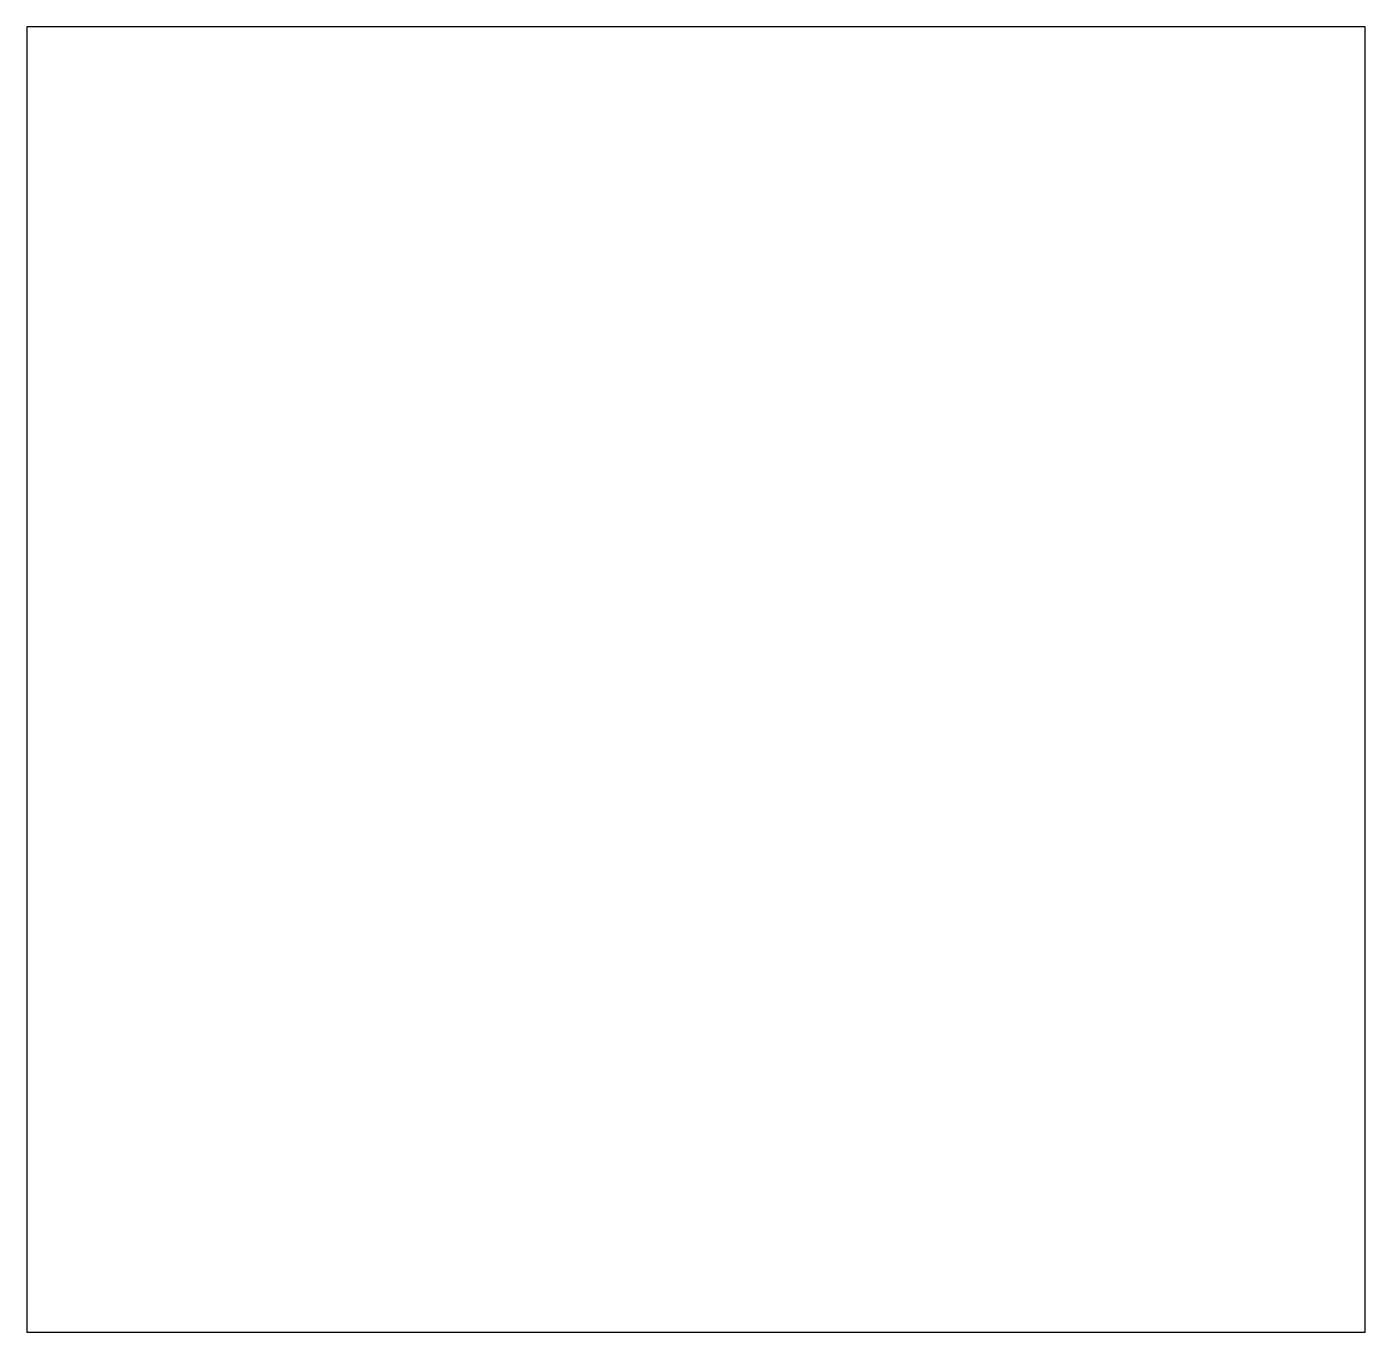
# Model space of a CAD drawing. Header units: centimetres. Extents: x -1.32 to 3.71, y 3.39 to 8.29.
import ezdxf

# ---------------------------------------------------------------- set-up
doc = ezdxf.new("R2010")
doc.units = ezdxf.units.CM
doc.header["$MEASUREMENT"] = 0
doc.layers.add('Warstwa 1', color=7, linetype='Continuous')

msp = doc.modelspace()

# ---------------------------------------------------------------- linework, layer by layer
at = {"layer": 'Warstwa 1'}
msp.add_lwpolyline([(-1.31901, 3.39174), (3.70579, 3.39174), (3.70579, 8.29092), (-1.31901, 8.29092), (-1.31901, 3.39174)], close=True, dxfattribs=at)

doc.saveas('drawing.dxf')
